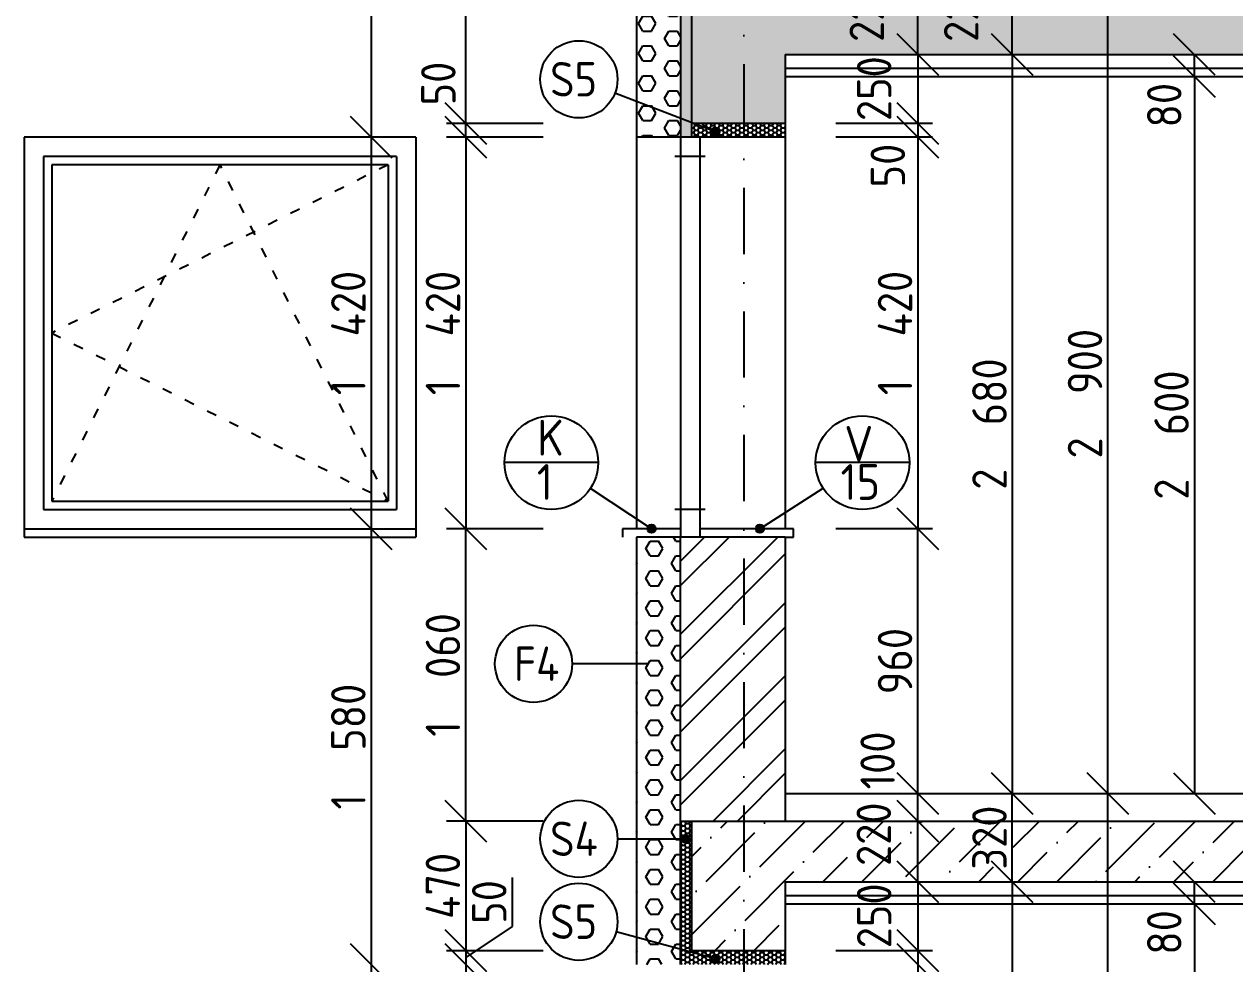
# Model space of a CAD drawing. Extents: x 3792242 to 5145247, y -1546315 to -1031918.
# Drawn here: x 3933655 to 3938045, y -1496378 to -1492970 of the extents above; entities that cross this region are included whole.
import ezdxf

# ---------------------------------------------------------------- set-up
doc = ezdxf.new("R2010")
doc.units = 0
doc.header["$MEASUREMENT"] = 0
doc.linetypes.add('ACAD_ISO03W100', pattern=[30, 12, -18])
doc.linetypes.add('BODKOCIARKOVANA_3', pattern=[5.6, 3, -1.3, 0, -1.3])
doc.layers.get('0').update_dxf_attribs({"linetype": 'CONTINUOUS'})
doc.layers.get('Defpoints').update_dxf_attribs({"color": 61, "linetype": 'CONTINUOUS'})
for name, color, linetype in [('KÓTY', 4, 'CONTINUOUS'), ('MÚRY', 1, 'CONTINUOUS'), ('OKNÁ', 143, 'CONTINUOUS'), ('osi', 253, 'CONTINUOUS'), ('TENKÁ', 7, 'CONTINUOUS'), ('ŠRAFY', 82, 'CONTINUOUS'), ('šrafy-múry', 8, 'CONTINUOUS')]:
    doc.layers.add(name, color=color, linetype=linetype)
doc.styles.add('STYLE1', font='isocp.shx')
doc.dimstyles.new('STANDARD-50', dxfattribs={"dimtxt": 125, "dimasz": 150, "dimexe": 10, "dimexo": 200, "dimgap": 20, "dimtad": 1, "dimdsep": 46, "dimlunit": 6, "dimtxsty": 'STYLE1', "dimblk1": 'OBLIQUE', "dimblk2": 'OBLIQUE', "dimsah": 1, "dimcen": 2.5, "dimse1": 1, "dimse2": 1, "dimadec": 0, "dimazin": 0, "dimtfac": 1, "dimtmove": 1, "dimatfit": 3, "dimldrblk": 'OBLIQUE', "dimfxl": 1, "dimtolj": 1, "dimtzin": 0, "dimarcsym": 0})
pattern_1 = [(0, (-507094, 4000), (15, 8.660254038), [10, -20]), (120, (-507094, 4000), (-15, 8.660254038), [10, -20]), (60, (-507094, 4000), (4e-15, 17.320508076), [-20, 10])]
pattern_2 = [(45, (0, 7000), (53.0330086, 194.4543648), [250, -50, 0, -50])]

# ---------------------------------------------------------------- blocks, each defined once
blk = doc.blocks.new('_OBLIQUE')
at = {"color": 0, "linetype": 'ByBlock'}
blk.add_line((-0.5, -0.5), (0.5, 0.5), dxfattribs=at)
blk = doc.blocks.new('*D31626')
at = {"layer": 'Defpoints', "color": 0}
for p in [(3936415, -1496380.3), (3936415, -1497800.3), (3936895.5, -1497800.3)]:
    blk.add_point(p, dxfattribs=at)
at = {"layer": 'KÓTY', "color": 0, "lineweight": -2, "ltscale": 0.25}
blk.add_line((3936895.5, -1496380.3), (3936895.5, -1497800.3), dxfattribs=at)
at = {"layer": 'KÓTY', "color": 0, "linetype": 'ByBlock', "lineweight": -2, "xscale": 150, "yscale": 150, "zscale": 150}
for p, rotation in [((3936895.5, -1496380.3), 90), ((3936895.5, -1497800.3), 270)]:
    blk.add_blockref('_OBLIQUE', p, dxfattribs=dict(at, rotation=rotation))
at = {"layer": 'KÓTY', "color": 0, "insert": (3936813, -1497090.3), "char_height": 125, "attachment_point": 5, "rotation": 90, "style": 'STYLE1'}
blk.add_mtext('\\A1;1ﾠ420', dxfattribs=at)
blk = doc.blocks.new('*D31627')
at = {"layer": 'Defpoints', "color": 0}
for p in [(3936415, -1496330.3), (3936415, -1496380.3), (3936895.5, -1496380.3)]:
    blk.add_point(p, dxfattribs=at)
at = {"layer": 'KÓTY', "color": 0, "lineweight": -2, "ltscale": 0.25}
blk.add_line((3936895.5, -1496330.3), (3936895.5, -1496380.3), dxfattribs=at)
at = {"layer": 'KÓTY', "color": 0, "linetype": 'ByBlock', "lineweight": -2, "xscale": 150, "yscale": 150, "zscale": 150}
for p, rotation in [((3936895.5, -1496330.3), 90), ((3936895.5, -1496380.3), 270)]:
    blk.add_blockref('_OBLIQUE', p, dxfattribs=dict(at, rotation=rotation))
at = {"layer": 'KÓTY', "color": 0, "insert": (3936787, -1496483), "char_height": 125, "attachment_point": 5, "rotation": 90, "style": 'STYLE1'}
blk.add_mtext('\\A1;50', dxfattribs=at)
blk = doc.blocks.new('*D31628')
at = {"layer": 'Defpoints', "color": 0}
for p in [(3936415, -1496080.3), (3936415, -1496330.3), (3936895.5, -1496330.3)]:
    blk.add_point(p, dxfattribs=at)
at = {"layer": 'KÓTY', "color": 0, "lineweight": -2, "ltscale": 0.25}
blk.add_line((3936895.5, -1496080.3), (3936895.5, -1496330.3), dxfattribs=at)
at = {"layer": 'KÓTY', "color": 0, "linetype": 'ByBlock', "lineweight": -2, "xscale": 150, "yscale": 150, "zscale": 150}
for p, rotation in [((3936895.5, -1496080.3), 90), ((3936895.5, -1496330.3), 270)]:
    blk.add_blockref('_OBLIQUE', p, dxfattribs=dict(at, rotation=rotation))
at = {"layer": 'KÓTY', "color": 0, "insert": (3936737.5, -1496204), "char_height": 125, "attachment_point": 5, "rotation": 90, "style": 'STYLE1'}
blk.add_mtext('\\A1;250', dxfattribs=at)
blk = doc.blocks.new('*D31632')
at = {"layer": 'Defpoints', "color": 0}
for p in [(3936415, -1495860.3), (3936895.5, -1495860.3), (3936415, -1496080.3)]:
    blk.add_point(p, dxfattribs=at)
at = {"layer": 'KÓTY', "color": 0, "lineweight": -2, "ltscale": 0.25}
blk.add_line((3936895.5, -1496080.3), (3936895.5, -1495860.3), dxfattribs=at)
at = {"layer": 'KÓTY', "color": 0, "linetype": 'ByBlock', "lineweight": -2, "xscale": 150, "yscale": 150, "zscale": 150}
for p, rotation in [((3936895.5, -1495860.3), 90), ((3936895.5, -1496080.3), 270)]:
    blk.add_blockref('_OBLIQUE', p, dxfattribs=dict(at, rotation=rotation))
at = {"layer": 'KÓTY', "color": 0, "insert": (3936736, -1495908), "char_height": 125, "attachment_point": 5, "rotation": 90, "style": 'STYLE1'}
blk.add_mtext('\\A1;220', dxfattribs=at)
blk = doc.blocks.new('*D31633')
at = {"layer": 'Defpoints', "color": 0}
for p in [(3936895.5, -1495760.3), (3936895.5, -1495760.3), (3936895.5, -1495860.3)]:
    blk.add_point(p, dxfattribs=at)
at = {"layer": 'KÓTY', "color": 0, "lineweight": -2, "ltscale": 0.25}
blk.add_line((3936895.5, -1495860.3), (3936895.5, -1495760.3), dxfattribs=at)
at = {"layer": 'KÓTY', "color": 0, "linetype": 'ByBlock', "lineweight": -2, "xscale": 150, "yscale": 150, "zscale": 150}
for p, rotation in [((3936895.5, -1495760.3), 90), ((3936895.5, -1495860.3), 270)]:
    blk.add_blockref('_OBLIQUE', p, dxfattribs=dict(at, rotation=rotation))
at = {"layer": 'KÓTY', "color": 0, "insert": (3936750, -1495640.5), "char_height": 125, "attachment_point": 5, "rotation": 90, "style": 'STYLE1'}
blk.add_mtext('\\A1;100', dxfattribs=at)
blk = doc.blocks.new('*D31634')
at = {"layer": 'Defpoints', "color": 0}
for p in [(3936415, -1493380.3), (3936415, -1494800.3), (3936895.5, -1494800.3)]:
    blk.add_point(p, dxfattribs=at)
at = {"layer": 'KÓTY', "color": 0, "lineweight": -2, "ltscale": 0.25}
blk.add_line((3936895.5, -1493380.3), (3936895.5, -1494800.3), dxfattribs=at)
at = {"layer": 'KÓTY', "color": 0, "linetype": 'ByBlock', "lineweight": -2, "xscale": 150, "yscale": 150, "zscale": 150}
for p, rotation in [((3936895.5, -1493380.3), 90), ((3936895.5, -1494800.3), 270)]:
    blk.add_blockref('_OBLIQUE', p, dxfattribs=dict(at, rotation=rotation))
at = {"layer": 'KÓTY', "color": 0, "insert": (3936813, -1494090.3), "char_height": 125, "attachment_point": 5, "rotation": 90, "style": 'STYLE1'}
blk.add_mtext('\\A1;1ﾠ420', dxfattribs=at)
blk = doc.blocks.new('*D31635')
at = {"layer": 'Defpoints', "color": 0}
for p in [(3936415, -1493330.3), (3936415, -1493380.3), (3936895.5, -1493380.3)]:
    blk.add_point(p, dxfattribs=at)
at = {"layer": 'KÓTY', "color": 0, "lineweight": -2, "ltscale": 0.25}
blk.add_line((3936895.5, -1493330.3), (3936895.5, -1493380.3), dxfattribs=at)
at = {"layer": 'KÓTY', "color": 0, "linetype": 'ByBlock', "lineweight": -2, "xscale": 150, "yscale": 150, "zscale": 150}
for p, rotation in [((3936895.5, -1493330.3), 90), ((3936895.5, -1493380.3), 270)]:
    blk.add_blockref('_OBLIQUE', p, dxfattribs=dict(at, rotation=rotation))
at = {"layer": 'KÓTY', "color": 0, "insert": (3936787, -1493483), "char_height": 125, "attachment_point": 5, "rotation": 90, "style": 'STYLE1'}
blk.add_mtext('\\A1;50', dxfattribs=at)
blk = doc.blocks.new('*D31636')
at = {"layer": 'Defpoints', "color": 0}
for p in [(3936415, -1493080.3), (3936415, -1493330.3), (3936895.5, -1493330.3)]:
    blk.add_point(p, dxfattribs=at)
at = {"layer": 'KÓTY', "color": 0, "lineweight": -2, "ltscale": 0.25}
blk.add_line((3936895.5, -1493080.3), (3936895.5, -1493330.3), dxfattribs=at)
at = {"layer": 'KÓTY', "color": 0, "linetype": 'ByBlock', "lineweight": -2, "xscale": 150, "yscale": 150, "zscale": 150}
for p, rotation in [((3936895.5, -1493080.3), 90), ((3936895.5, -1493330.3), 270)]:
    blk.add_blockref('_OBLIQUE', p, dxfattribs=dict(at, rotation=rotation))
at = {"layer": 'KÓTY', "color": 0, "insert": (3936737.5, -1493204), "char_height": 125, "attachment_point": 5, "rotation": 90, "style": 'STYLE1'}
blk.add_mtext('\\A1;250', dxfattribs=at)
blk = doc.blocks.new('*D31637')
at = {"layer": 'Defpoints', "color": 0}
for p in [(3936895.5, -1494800.3), (3936895.5, -1494800.3), (3936895.5, -1495760.3)]:
    blk.add_point(p, dxfattribs=at)
at = {"layer": 'KÓTY', "color": 0, "lineweight": -2, "ltscale": 0.25}
blk.add_line((3936895.5, -1495760.3), (3936895.5, -1494800.3), dxfattribs=at)
at = {"layer": 'KÓTY', "color": 0, "linetype": 'ByBlock', "lineweight": -2, "xscale": 150, "yscale": 150, "zscale": 150}
for p, rotation in [((3936895.5, -1494800.3), 90), ((3936895.5, -1495760.3), 270)]:
    blk.add_blockref('_OBLIQUE', p, dxfattribs=dict(at, rotation=rotation))
at = {"layer": 'KÓTY', "color": 0, "insert": (3936813, -1495280.3), "char_height": 125, "attachment_point": 5, "rotation": 90, "style": 'STYLE1'}
blk.add_mtext('\\A1;960', dxfattribs=at)
blk = doc.blocks.new('*D31642')
at = {"layer": 'Defpoints', "color": 0}
for p in [(3937250.5, -1495760.3), (3937584.5, -1495760.3), (3937250.5, -1498760.3)]:
    blk.add_point(p, dxfattribs=at)
at = {"layer": 'KÓTY', "color": 0, "lineweight": -2, "ltscale": 0.25}
blk.add_line((3937584.5, -1498760.3), (3937584.5, -1495760.3), dxfattribs=at)
at = {"layer": 'KÓTY', "color": 0, "linetype": 'ByBlock', "lineweight": -2, "xscale": 150, "yscale": 150, "zscale": 150}
for p, rotation in [((3937584.5, -1495760.3), 90), ((3937584.5, -1498760.3), 270)]:
    blk.add_blockref('_OBLIQUE', p, dxfattribs=dict(at, rotation=rotation))
at = {"layer": 'KÓTY', "color": 0, "insert": (3937502, -1497260.3), "char_height": 125, "attachment_point": 5, "rotation": 90, "style": 'STYLE1'}
blk.add_mtext('\\A1;3ﾠ000', dxfattribs=at)
blk = doc.blocks.new('*D31643')
at = {"layer": 'Defpoints', "color": 0}
for p in [(3937250.5, -1492860.3), (3937584.5, -1492860.3), (3937250.5, -1495760.3)]:
    blk.add_point(p, dxfattribs=at)
at = {"layer": 'KÓTY', "color": 0, "lineweight": -2, "ltscale": 0.25}
blk.add_line((3937584.5, -1495760.3), (3937584.5, -1492860.3), dxfattribs=at)
at = {"layer": 'KÓTY', "color": 0, "linetype": 'ByBlock', "lineweight": -2, "xscale": 150, "yscale": 150, "zscale": 150}
for p, rotation in [((3937584.5, -1492860.3), 90), ((3937584.5, -1495760.3), 270)]:
    blk.add_blockref('_OBLIQUE', p, dxfattribs=dict(at, rotation=rotation))
at = {"layer": 'KÓTY', "color": 0, "insert": (3937502, -1494310.3), "char_height": 125, "attachment_point": 5, "rotation": 90, "style": 'STYLE1'}
blk.add_mtext('\\A1;2ﾠ900', dxfattribs=at)
blk = doc.blocks.new('*D31645')
at = {"layer": 'Defpoints', "color": 0}
for p in [(3936895.5, -1496080.3), (3936895.5, -1498760.3), (3937238, -1498760.3)]:
    blk.add_point(p, dxfattribs=at)
at = {"layer": 'KÓTY', "color": 0, "lineweight": -2, "ltscale": 0.25}
blk.add_line((3937238, -1496080.3), (3937238, -1498760.3), dxfattribs=at)
at = {"layer": 'KÓTY', "color": 0, "linetype": 'ByBlock', "lineweight": -2, "xscale": 150, "yscale": 150, "zscale": 150}
for p, rotation in [((3937238, -1496080.3), 90), ((3937238, -1498760.3), 270)]:
    blk.add_blockref('_OBLIQUE', p, dxfattribs=dict(at, rotation=rotation))
at = {"layer": 'KÓTY', "color": 0, "insert": (3937155.5, -1497420.3), "char_height": 125, "attachment_point": 5, "rotation": 90, "style": 'STYLE1'}
blk.add_mtext('\\A1;2ﾠ680', dxfattribs=at)
blk = doc.blocks.new('*D31646')
at = {"layer": 'Defpoints', "color": 0}
for p in [(3937238, -1495760.3), (3937238, -1495760.3), (3937238, -1496080.3)]:
    blk.add_point(p, dxfattribs=at)
at = {"layer": 'KÓTY', "color": 0, "lineweight": -2, "ltscale": 0.25}
blk.add_line((3937238, -1496080.3), (3937238, -1495760.3), dxfattribs=at)
at = {"layer": 'KÓTY', "color": 0, "linetype": 'ByBlock', "lineweight": -2, "xscale": 150, "yscale": 150, "zscale": 150}
for p, rotation in [((3937238, -1495760.3), 90), ((3937238, -1496080.3), 270)]:
    blk.add_blockref('_OBLIQUE', p, dxfattribs=dict(at, rotation=rotation))
at = {"layer": 'KÓTY', "color": 0, "insert": (3937155.5, -1495920.3), "char_height": 125, "attachment_point": 5, "rotation": 90, "style": 'STYLE1'}
blk.add_mtext('\\A1;320', dxfattribs=at)
blk = doc.blocks.new('*D31647')
at = {"layer": 'Defpoints', "color": 0}
for p in [(3936895.5, -1493080.3), (3936895.5, -1495760.3), (3937238, -1495760.3)]:
    blk.add_point(p, dxfattribs=at)
at = {"layer": 'KÓTY', "color": 0, "lineweight": -2, "ltscale": 0.25}
blk.add_line((3937238, -1493080.3), (3937238, -1495760.3), dxfattribs=at)
at = {"layer": 'KÓTY', "color": 0, "linetype": 'ByBlock', "lineweight": -2, "xscale": 150, "yscale": 150, "zscale": 150}
for p, rotation in [((3937238, -1493080.3), 90), ((3937238, -1495760.3), 270)]:
    blk.add_blockref('_OBLIQUE', p, dxfattribs=dict(at, rotation=rotation))
at = {"layer": 'KÓTY', "color": 0, "insert": (3937155.5, -1494420.3), "char_height": 125, "attachment_point": 5, "rotation": 90, "style": 'STYLE1'}
blk.add_mtext('\\A1;2ﾠ680', dxfattribs=at)
blk = doc.blocks.new('*D31648')
at = {"layer": 'Defpoints', "color": 0}
for p in [(3937238, -1492860.3), (3937238, -1492860.3), (3937238, -1493080.3)]:
    blk.add_point(p, dxfattribs=at)
at = {"layer": 'KÓTY', "color": 0, "lineweight": -2, "ltscale": 0.25}
blk.add_line((3937238, -1493080.3), (3937238, -1492860.3), dxfattribs=at)
at = {"layer": 'KÓTY', "color": 0, "linetype": 'ByBlock', "lineweight": -2, "xscale": 150, "yscale": 150, "zscale": 150}
for p, rotation in [((3937238, -1492860.3), 90), ((3937238, -1493080.3), 270)]:
    blk.add_blockref('_OBLIQUE', p, dxfattribs=dict(at, rotation=rotation))
at = {"layer": 'KÓTY', "color": 0, "insert": (3937053, -1492919.5), "char_height": 125, "attachment_point": 5, "rotation": 90, "style": 'STYLE1'}
blk.add_mtext('\\A1;220', dxfattribs=at)
blk = doc.blocks.new('*D31649')
at = {"layer": 'Defpoints', "color": 0}
for p in [(3937559, -1496160.3), (3937559, -1498760.3), (3937898.5, -1498760.3)]:
    blk.add_point(p, dxfattribs=at)
at = {"layer": 'KÓTY', "color": 0, "lineweight": -2, "ltscale": 0.25}
blk.add_line((3937898.5, -1496160.3), (3937898.5, -1498760.3), dxfattribs=at)
at = {"layer": 'KÓTY', "color": 0, "linetype": 'ByBlock', "lineweight": -2, "xscale": 150, "yscale": 150, "zscale": 150}
for p, rotation in [((3937898.5, -1496160.3), 90), ((3937898.5, -1498760.3), 270)]:
    blk.add_blockref('_OBLIQUE', p, dxfattribs=dict(at, rotation=rotation))
at = {"layer": 'KÓTY', "color": 0, "insert": (3937816, -1497460.3), "char_height": 125, "attachment_point": 5, "rotation": 90, "style": 'STYLE1'}
blk.add_mtext('\\A1;2ﾠ600', dxfattribs=at)
blk = doc.blocks.new('*D31650')
at = {"layer": 'Defpoints', "color": 0}
for p in [(3937898.5, -1496080.3), (3937898.5, -1496080.3), (3937898.5, -1496160.3)]:
    blk.add_point(p, dxfattribs=at)
at = {"layer": 'KÓTY', "color": 0, "lineweight": -2, "ltscale": 0.25}
blk.add_line((3937898.5, -1496160.3), (3937898.5, -1496080.3), dxfattribs=at)
at = {"layer": 'KÓTY', "color": 0, "linetype": 'ByBlock', "lineweight": -2, "xscale": 150, "yscale": 150, "zscale": 150}
for p, rotation in [((3937898.5, -1496080.3), 90), ((3937898.5, -1496160.3), 270)]:
    blk.add_blockref('_OBLIQUE', p, dxfattribs=dict(at, rotation=rotation))
at = {"layer": 'KÓTY', "color": 0, "insert": (3937789.5, -1496264), "char_height": 125, "attachment_point": 5, "rotation": 90, "style": 'STYLE1'}
blk.add_mtext('\\A1;80', dxfattribs=at)
blk = doc.blocks.new('*D31651')
at = {"layer": 'Defpoints', "color": 0}
for p in [(3937559, -1493160.3), (3937559, -1495760.3), (3937898.5, -1495760.3)]:
    blk.add_point(p, dxfattribs=at)
at = {"layer": 'KÓTY', "color": 0, "lineweight": -2, "ltscale": 0.25}
blk.add_line((3937898.5, -1493160.3), (3937898.5, -1495760.3), dxfattribs=at)
at = {"layer": 'KÓTY', "color": 0, "linetype": 'ByBlock', "lineweight": -2, "xscale": 150, "yscale": 150, "zscale": 150}
for p, rotation in [((3937898.5, -1493160.3), 90), ((3937898.5, -1495760.3), 270)]:
    blk.add_blockref('_OBLIQUE', p, dxfattribs=dict(at, rotation=rotation))
at = {"layer": 'KÓTY', "color": 0, "insert": (3937816, -1494460.3), "char_height": 125, "attachment_point": 5, "rotation": 90, "style": 'STYLE1'}
blk.add_mtext('\\A1;2ﾠ600', dxfattribs=at)
blk = doc.blocks.new('*D31652')
at = {"layer": 'Defpoints', "color": 0}
for p in [(3937898.5, -1493080.3), (3937898.5, -1493080.3), (3937898.5, -1493160.3)]:
    blk.add_point(p, dxfattribs=at)
at = {"layer": 'KÓTY', "color": 0, "lineweight": -2, "ltscale": 0.25}
blk.add_line((3937898.5, -1493160.3), (3937898.5, -1493080.3), dxfattribs=at)
at = {"layer": 'KÓTY', "color": 0, "linetype": 'ByBlock', "lineweight": -2, "xscale": 150, "yscale": 150, "zscale": 150}
for p, rotation in [((3937898.5, -1493080.3), 90), ((3937898.5, -1493160.3), 270)]:
    blk.add_blockref('_OBLIQUE', p, dxfattribs=dict(at, rotation=rotation))
at = {"layer": 'KÓTY', "color": 0, "insert": (3937789.5, -1493264), "char_height": 125, "attachment_point": 5, "rotation": 90, "style": 'STYLE1'}
blk.add_mtext('\\A1;80', dxfattribs=at)
blk = doc.blocks.new('*D31742')
at = {"layer": 'Defpoints', "color": 0}
for p in [(3936092.5, -1496380.3), (3934913, -1497800.3), (3936092.5, -1497800.3)]:
    blk.add_point(p, dxfattribs=at)
at = {"layer": 'KÓTY', "color": 0, "lineweight": -2, "ltscale": 0.25}
blk.add_line((3934913, -1496380.3), (3934913, -1497800.3), dxfattribs=at)
at = {"layer": 'KÓTY', "color": 0, "linetype": 'ByBlock', "lineweight": -2, "xscale": 150, "yscale": 150, "zscale": 150}
for p, rotation in [((3934913, -1496380.3), 90), ((3934913, -1497800.3), 270)]:
    blk.add_blockref('_OBLIQUE', p, dxfattribs=dict(at, rotation=rotation))
at = {"layer": 'KÓTY', "color": 0, "insert": (3934830.5, -1497090.3), "char_height": 125, "attachment_point": 5, "rotation": 90, "style": 'STYLE1'}
blk.add_mtext('\\A1;1ﾠ420', dxfattribs=at)
blk = doc.blocks.new('*D31743')
at = {"layer": 'Defpoints', "color": 0}
for p in [(3936092.5, -1494800.3), (3934913, -1496380.3), (3936092.5, -1496380.3)]:
    blk.add_point(p, dxfattribs=at)
at = {"layer": 'KÓTY', "color": 0, "lineweight": -2, "ltscale": 0.25}
blk.add_line((3934913, -1494800.3), (3934913, -1496380.3), dxfattribs=at)
at = {"layer": 'KÓTY', "color": 0, "linetype": 'ByBlock', "lineweight": -2, "xscale": 150, "yscale": 150, "zscale": 150}
for p, rotation in [((3934913, -1494800.3), 90), ((3934913, -1496380.3), 270)]:
    blk.add_blockref('_OBLIQUE', p, dxfattribs=dict(at, rotation=rotation))
at = {"layer": 'KÓTY', "color": 0, "insert": (3934830.5, -1495590.3), "char_height": 125, "attachment_point": 5, "rotation": 90, "style": 'STYLE1'}
blk.add_mtext('\\A1;1ﾠ580', dxfattribs=at)
blk = doc.blocks.new('*D31744')
at = {"layer": 'Defpoints', "color": 0}
for p in [(3936092.5, -1493380.3), (3934913, -1494800.3), (3936092.5, -1494800.3)]:
    blk.add_point(p, dxfattribs=at)
at = {"layer": 'KÓTY', "color": 0, "lineweight": -2, "ltscale": 0.25}
blk.add_line((3934913, -1493380.3), (3934913, -1494800.3), dxfattribs=at)
at = {"layer": 'KÓTY', "color": 0, "linetype": 'ByBlock', "lineweight": -2, "xscale": 150, "yscale": 150, "zscale": 150}
for p, rotation in [((3934913, -1493380.3), 90), ((3934913, -1494800.3), 270)]:
    blk.add_blockref('_OBLIQUE', p, dxfattribs=dict(at, rotation=rotation))
at = {"layer": 'KÓTY', "color": 0, "insert": (3934830.5, -1494090.3), "char_height": 125, "attachment_point": 5, "rotation": 90, "style": 'STYLE1'}
blk.add_mtext('\\A1;1ﾠ420', dxfattribs=at)
blk = doc.blocks.new('*D31745')
at = {"layer": 'Defpoints', "color": 0}
for p in [(3936092.5, -1491810.3), (3934913, -1493380.3), (3936092.5, -1493380.3)]:
    blk.add_point(p, dxfattribs=at)
at = {"layer": 'KÓTY', "color": 0, "lineweight": -2, "ltscale": 0.25}
blk.add_line((3934913, -1491810.3), (3934913, -1493380.3), dxfattribs=at)
at = {"layer": 'KÓTY', "color": 0, "linetype": 'ByBlock', "lineweight": -2, "xscale": 150, "yscale": 150, "zscale": 150}
for p, rotation in [((3934913, -1491810.3), 90), ((3934913, -1493380.3), 270)]:
    blk.add_blockref('_OBLIQUE', p, dxfattribs=dict(at, rotation=rotation))
at = {"layer": 'KÓTY', "color": 0, "insert": (3934830.5, -1492595.3), "char_height": 125, "attachment_point": 5, "rotation": 90, "style": 'STYLE1'}
blk.add_mtext('\\A1;1ﾠ570', dxfattribs=at)
blk = doc.blocks.new('*D31747')
at = {"layer": 'Defpoints', "color": 0}
for p in [(3935973, -1495860.3), (3935256, -1496330.3), (3935973, -1496330.3)]:
    blk.add_point(p, dxfattribs=at)
at = {"layer": 'KÓTY', "color": 0, "lineweight": -2, "ltscale": 0.25}
blk.add_line((3935256, -1495860.3), (3935256, -1496330.3), dxfattribs=at)
at = {"layer": 'KÓTY', "color": 0, "linetype": 'ByBlock', "lineweight": -2, "xscale": 150, "yscale": 150, "zscale": 150}
for p, rotation in [((3935256, -1495860.3), 90), ((3935256, -1496330.3), 270)]:
    blk.add_blockref('_OBLIQUE', p, dxfattribs=dict(at, rotation=rotation))
at = {"layer": 'KÓTY', "color": 0, "insert": (3935173.5, -1496095.3), "char_height": 125, "attachment_point": 5, "rotation": 90, "style": 'STYLE1'}
blk.add_mtext('\\A1;470', dxfattribs=at)
blk = doc.blocks.new('*D31748')
at = {"layer": 'Defpoints', "color": 0}
for p in [(3935973, -1496330.3), (3935256, -1496380.3), (3935973, -1496380.3)]:
    blk.add_point(p, dxfattribs=at)
at = {"layer": 'KÓTY', "color": 0, "lineweight": -2, "ltscale": 0.25}
for p, q in [((3935424, -1496064.9), (3935424, -1496242.5)), ((3935424, -1496242.5), (3935256, -1496355.3)), ((3935256, -1496330.3), (3935256, -1496380.3))]:
    blk.add_line(p, q, dxfattribs=at)
at = {"layer": 'KÓTY', "color": 0, "linetype": 'ByBlock', "lineweight": -2, "xscale": 150, "yscale": 150, "zscale": 150}
for p, rotation in [((3935256, -1496330.3), 90), ((3935256, -1496380.3), 270)]:
    blk.add_blockref('_OBLIQUE', p, dxfattribs=dict(at, rotation=rotation))
at = {"layer": 'KÓTY', "color": 0, "insert": (3935341.5, -1496153.7), "char_height": 125, "attachment_point": 5, "rotation": 90, "style": 'STYLE1'}
blk.add_mtext('\\A1;50', dxfattribs=at)
blk = doc.blocks.new('*D31749')
at = {"layer": 'Defpoints', "color": 0}
for p in [(3935256, -1494800.3), (3935933, -1494800.3), (3935933, -1495860.3)]:
    blk.add_point(p, dxfattribs=at)
at = {"layer": 'KÓTY', "color": 0, "lineweight": -2, "ltscale": 0.25}
blk.add_line((3935256, -1495860.3), (3935256, -1494800.3), dxfattribs=at)
at = {"layer": 'KÓTY', "color": 0, "linetype": 'ByBlock', "lineweight": -2, "xscale": 150, "yscale": 150, "zscale": 150}
for p, rotation in [((3935256, -1494800.3), 90), ((3935256, -1495860.3), 270)]:
    blk.add_blockref('_OBLIQUE', p, dxfattribs=dict(at, rotation=rotation))
at = {"layer": 'KÓTY', "color": 0, "insert": (3935173.5, -1495330.3), "char_height": 125, "attachment_point": 5, "rotation": 90, "style": 'STYLE1'}
blk.add_mtext('\\A1;1ﾠ060', dxfattribs=at)
blk = doc.blocks.new('*D31751')
at = {"layer": 'Defpoints', "color": 0}
for p in [(3935875, -1493380.3), (3935256, -1494800.3), (3935875, -1494800.3)]:
    blk.add_point(p, dxfattribs=at)
at = {"layer": 'KÓTY', "color": 0, "lineweight": -2, "ltscale": 0.25}
blk.add_line((3935256, -1493380.3), (3935256, -1494800.3), dxfattribs=at)
at = {"layer": 'KÓTY', "color": 0, "linetype": 'ByBlock', "lineweight": -2, "xscale": 150, "yscale": 150, "zscale": 150}
for p, rotation in [((3935256, -1493380.3), 90), ((3935256, -1494800.3), 270)]:
    blk.add_blockref('_OBLIQUE', p, dxfattribs=dict(at, rotation=rotation))
at = {"layer": 'KÓTY', "color": 0, "insert": (3935173.5, -1494090.3), "char_height": 125, "attachment_point": 5, "rotation": 90, "style": 'STYLE1'}
blk.add_mtext('\\A1;1ﾠ420', dxfattribs=at)
blk = doc.blocks.new('*D31752')
at = {"layer": 'Defpoints', "color": 0}
for p in [(3935256, -1493330.3), (3936075, -1493330.3), (3936075, -1493380.3)]:
    blk.add_point(p, dxfattribs=at)
at = {"layer": 'KÓTY', "color": 0, "lineweight": -2, "ltscale": 0.25}
blk.add_line((3935256, -1493380.3), (3935256, -1493330.3), dxfattribs=at)
at = {"layer": 'KÓTY', "color": 0, "linetype": 'ByBlock', "lineweight": -2, "xscale": 150, "yscale": 150, "zscale": 150}
for p, rotation in [((3935256, -1493330.3), 90), ((3935256, -1493380.3), 270)]:
    blk.add_blockref('_OBLIQUE', p, dxfattribs=dict(at, rotation=rotation))
at = {"layer": 'KÓTY', "color": 0, "insert": (3935157, -1493185.5), "char_height": 125, "attachment_point": 5, "rotation": 90, "style": 'STYLE1'}
blk.add_mtext('\\A1;50', dxfattribs=at)
blk = doc.blocks.new('*D31753')
at = {"layer": 'Defpoints', "color": 0}
for p in [(3935256, -1491910.3), (3936075, -1491910.3), (3936075, -1493330.3)]:
    blk.add_point(p, dxfattribs=at)
at = {"layer": 'KÓTY', "color": 0, "lineweight": -2, "ltscale": 0.25}
blk.add_line((3935256, -1493330.3), (3935256, -1491910.3), dxfattribs=at)
at = {"layer": 'KÓTY', "color": 0, "linetype": 'ByBlock', "lineweight": -2, "xscale": 150, "yscale": 150, "zscale": 150}
for p, rotation in [((3935256, -1491910.3), 90), ((3935256, -1493330.3), 270)]:
    blk.add_blockref('_OBLIQUE', p, dxfattribs=dict(at, rotation=rotation))
at = {"layer": 'KÓTY', "color": 0, "insert": (3935173.5, -1492620.3), "char_height": 125, "attachment_point": 5, "rotation": 90, "style": 'STYLE1'}
blk.add_mtext('\\A1;1ﾠ420', dxfattribs=at)
blk = doc.blocks.new('*D31755')
at = {"layer": 'Defpoints', "color": 0}
for p in [(3935875, -1496380.3), (3935256, -1497800.3), (3935875, -1497800.3)]:
    blk.add_point(p, dxfattribs=at)
at = {"layer": 'KÓTY', "color": 0, "lineweight": -2, "ltscale": 0.25}
blk.add_line((3935256, -1496380.3), (3935256, -1497800.3), dxfattribs=at)
at = {"layer": 'KÓTY', "color": 0, "linetype": 'ByBlock', "lineweight": -2, "xscale": 150, "yscale": 150, "zscale": 150}
for p, rotation in [((3935256, -1496380.3), 90), ((3935256, -1497800.3), 270)]:
    blk.add_blockref('_OBLIQUE', p, dxfattribs=dict(at, rotation=rotation))
at = {"layer": 'KÓTY', "color": 0, "insert": (3935173.5, -1497090.3), "char_height": 125, "attachment_point": 5, "rotation": 90, "style": 'STYLE1'}
blk.add_mtext('\\A1;1ﾠ420', dxfattribs=at)
blk = doc.blocks.new('*D31762')
at = {"layer": 'Defpoints', "color": 0}
for p in [(3936895.5, -1492860.3), (3936895.5, -1492860.3), (3936895.5, -1493080.3)]:
    blk.add_point(p, dxfattribs=at)
at = {"layer": 'KÓTY', "color": 0, "lineweight": -2, "ltscale": 0.25}
blk.add_line((3936895.5, -1493080.3), (3936895.5, -1492860.3), dxfattribs=at)
at = {"layer": 'KÓTY', "color": 0, "linetype": 'ByBlock', "lineweight": -2, "xscale": 150, "yscale": 150, "zscale": 150}
for p, rotation in [((3936895.5, -1492860.3), 90), ((3936895.5, -1493080.3), 270)]:
    blk.add_blockref('_OBLIQUE', p, dxfattribs=dict(at, rotation=rotation))
at = {"layer": 'KÓTY', "color": 0, "insert": (3936710.5, -1492919.5), "char_height": 125, "attachment_point": 5, "rotation": 90, "style": 'STYLE1'}
blk.add_mtext('\\A1;220', dxfattribs=at)

msp = doc.modelspace()

# ---------------------------------------------------------------- hatches: boundary and pattern name
at = {"layer": 'TENKÁ'}
h = msp.add_hatch(color=256, dxfattribs=at)
h.dxf.hatch_style = 1
h.paths.add_polyline_path([(3936161.5, -1493345.446, -2.41421356), (3936146.5, -1493360.446, -0.41421356)])
h = msp.add_hatch(color=256, dxfattribs=at)
h.dxf.hatch_style = 1
h.paths.add_polyline_path([(3935930, -1494785.27, 2.41421356), (3935945, -1494800.27, 0.41421356)])
h = msp.add_hatch(color=256, dxfattribs=at)
h.dxf.hatch_style = 1
h.paths.add_polyline_path([(3936323, -1494785.27, 2.41421356), (3936338, -1494800.27, 0.41421356)])
h = msp.add_hatch(color=256, dxfattribs=at)
h.dxf.hatch_style = 1
h.paths.add_polyline_path([(3936052.5, -1495909.676, 2.41421356), (3936067.5, -1495924.676, 0.41421356)])
h = msp.add_hatch(color=256, dxfattribs=at)
h.dxf.hatch_style = 1
h.paths.add_polyline_path([(3936161.5, -1496345.446, -2.41421356), (3936146.5, -1496360.446, -0.41421356)])
at = {"layer": 'ŠRAFY'}
h = msp.add_hatch(dxfattribs=at)
h.set_pattern_fill('HEX', color=256, scale=250)
h.set_pattern_definition([(0, (-512070, 16000), (0, 54.12658774), [31.25, -62.5]), (120, (-512070, 16000), (-46.875, -27.06329387), [31.25, -62.5]), (60, (-512038.75, 16000), (-46.875, 27.06329387), [31.25, -62.5])])
h.paths.add_polyline_path([(3936235, -1492860.27), (3936435, -1492860.27), (3936435, -1492660.27), (3936435, -1492454.533), (3936435, -1491810.27), (3935875, -1491810.27), (3935875, -1493380.27), (3936035, -1493380.27), (3936035, -1491910.27), (3936075, -1491910.27), (3936235, -1491910.27)])
h = msp.add_hatch(dxfattribs=at)
h.set_pattern_fill('HONEY', color=256, scale=80)
h.set_pattern_definition([(0, (-508112, 7000), (15, 8.660254038), [10, -20]), (120, (-508112, 7000), (-15, 8.660254038), [10, -20]), (60, (-508112, 7000), (4e-15, 17.320508076), [-20, 10])])
h.paths.add_polyline_path([(3936075, -1493380.27), (3936075, -1491910.27), (3936035, -1491910.27), (3936035, -1493380.27)])
h = msp.add_hatch(dxfattribs=at)
h.set_pattern_fill('SQUARE', color=256, scale=300)
h.paths.add_polyline_path([(3936435, -1492860.27), (3938935.959, -1492860.27), (3938935.959, -1492660.27), (3936435, -1492660.27)])
h.paths.add_polyline_path([(3936928, -1493063.319), (3936928, -1492775.721), (3937178, -1492775.721), (3937178, -1493063.319)], flags=9)
h.paths.add_polyline_path([(3936585.5, -1493063.319), (3936585.5, -1492775.721), (3936835.5, -1492775.721), (3936835.5, -1493063.319)], flags=9)
h = msp.add_hatch(dxfattribs=at)
h.set_pattern_fill('HONEY', color=256, scale=80)
h.set_pattern_definition([(0, (-508112, 7000), (15, 8.660254038), [10, -20]), (120, (-508112, 7000), (-15, 8.660254038), [10, -20]), (60, (-508112, 7000), (4e-15, 17.320508076), [-20, 10])])
h.paths.add_polyline_path([(3936075, -1493380.27), (3936415, -1493380.27), (3936415, -1493330.27), (3936075, -1493330.27)])
h = msp.add_hatch(dxfattribs=at)
h.set_pattern_fill('HEX', color=256, scale=250, angle=180)
h.set_pattern_definition([(0, (-487575.5, 36883.5), (0, 54.12658774), [31.25, -62.5]), (120, (-487575.5, 36883.5), (-46.875, -27.06329387), [31.25, -62.5]), (60, (-487544.25, 36883.5), (-46.875, 27.06329387), [31.25, -62.5])])
h.paths.add_polyline_path([(3936035, -1494830.27), (3935875, -1494830.27), (3935875, -1496380.27), (3936035, -1496380.27), (3936035, -1496330.27), (3936035, -1495860.27)])
h = msp.add_hatch(dxfattribs=at)
h.set_pattern_fill('ANSI32', color=256, scale=500)
h.set_pattern_definition([(45, (-32461.5, -394519.38), (-132.5825215, 132.5825215), []), (45, (-32373.11, -394519.38), (-132.5825215, 132.5825215), [])])
h.paths.add_polyline_path([(3936415, -1495860.27), (3936415, -1495760.27), (3936415, -1494830.27), (3936035, -1494830.27), (3936035, -1495860.27)])
h = msp.add_hatch(dxfattribs=at)
h.set_pattern_fill('HONEY', color=256, scale=80)
h.set_pattern_definition(pattern_1)
h.paths.add_polyline_path([(3936075, -1495860.27), (3936035, -1495860.27), (3936035, -1496080.27), (3936075, -1496080.27)])
h = msp.add_hatch(dxfattribs=at)
h.set_pattern_fill('HONEY', color=256, scale=80)
h.set_pattern_definition(pattern_1)
h.paths.add_polyline_path([(3936035, -1496330.27), (3936075, -1496330.27), (3936075, -1496080.27), (3936035, -1496080.27)])
h = msp.add_hatch(dxfattribs=at)
h.set_pattern_fill('HONEY', color=256, scale=80)
h.set_pattern_definition([(0, (-507094, 4000), (15, 8.660254038), [10, -20]), (120, (-507094, 4000), (-15, 8.660254038), [10, -20]), (60, (-507094, 4000), (3e-15, 17.320508076), [-20, 10])])
h.paths.add_polyline_path([(3936415, -1496380.27), (3936415, -1496330.27), (3936345, -1496330.27), (3936315, -1496330.27), (3936245, -1496330.27), (3936175, -1496330.27), (3936105, -1496330.27), (3936035, -1496330.27), (3936035, -1496380.27), (3936105, -1496380.27)])
at = {"layer": 'šrafy-múry'}
h = msp.add_hatch(dxfattribs=at)
h.set_pattern_fill('ANSI36', color=253, scale=800)
h.set_pattern_definition(pattern_2)
h.paths.add_polyline_path([(3949675, -1493330.27), (3949675, -1491910.27), (3949515, -1491910.27), (3949515, -1492860.27), (3936235, -1492860.27), (3936235, -1491910.27), (3936075, -1491910.27), (3936075, -1493330.27), (3936415, -1493330.27), (3936415, -1493080.27), (3940635, -1493080.27), (3940750, -1493080.27), (3941750, -1493080.27), (3941865, -1493080.27), (3944165, -1493080.27), (3944330, -1493080.27), (3949335, -1493080.27), (3949335, -1493330.27)])
h = msp.add_hatch(dxfattribs=at)
h.set_pattern_fill('ANSI36', color=253, scale=800)
h.set_pattern_definition(pattern_2)
h.paths.add_polyline_path([(3936415, -1496330.27), (3936415, -1496080.27), (3940635, -1496080.27), (3940750, -1496080.27), (3941750, -1496080.27), (3941865, -1496080.27), (3944165, -1496080.27), (3944330, -1496080.27), (3946275, -1496080.27), (3946275, -1495780.27), (3945995, -1495780.27), (3945995, -1495860.27), (3936075, -1495860.27), (3936075, -1496330.27)])

# ---------------------------------------------------------------- linework, layer by layer
at = {"layer": 'KÓTY', "ltscale": 0.25}
for p, q in [((3935536.903, -1493330.27), (3935186.903, -1493330.27)), ((3936948.903, -1493330.27), (3936598.903, -1493330.27)), ((3935536.903, -1493380.27), (3935186.903, -1493380.27)), ((3936948.903, -1493380.27), (3936598.903, -1493380.27)), ((3935536.903, -1494800.27), (3935186.903, -1494800.27)), ((3936948.903, -1494800.27), (3936598.903, -1494800.27)), ((3935536.903, -1495860.27), (3935186.903, -1495860.27)), ((3935536.903, -1496330.27), (3935186.903, -1496330.27)), ((3936948.903, -1496330.27), (3936598.903, -1496330.27))]:
    msp.add_line(p, q, dxfattribs=at)
at = {"layer": 'MÚRY'}
for p, q in [((3935875, -1491810.27), (3935875, -1493380.27)), ((3936415, -1493080.27), (3940635, -1493080.27)), ((3936415, -1493080.27), (3936415, -1493380.27)), ((3936415, -1493380.27), (3935875, -1493380.27)), ((3935875, -1494830.27), (3935875, -1496380.27)), ((3936415, -1494830.27), (3935875, -1494830.27)), ((3936415, -1494830.27), (3936415, -1495760.27)), ((3936415, -1495760.27), (3940635, -1495760.27)), ((3936415, -1496080.27), (3940635, -1496080.27)), ((3936415, -1496080.27), (3936415, -1496380.27))]:
    msp.add_line(p, q, dxfattribs=at)
at = {"layer": 'OKNÁ', "ltscale": 0.25}
for p, q in [((3936161.5, -1493360.446), (3935797.178, -1493220.407)), ((3936035, -1493380.27), (3936035, -1494830.27)), ((3936105, -1493380.27), (3936105, -1494830.27)), ((3936125, -1493450.27), (3936015, -1493450.27)), ((3936125, -1494730.27), (3936015, -1494730.27)), ((3935919.5, -1495289.981), (3935642.139, -1495289.981)), ((3935806.5, -1495924.676), (3936052.5, -1495924.676)), ((3936161.5, -1496360.446), (3935801.567, -1496262.283))]:
    msp.add_line(p, q, dxfattribs=at)
at = {"layer": 'OKNÁ'}
for p, q in [((3934975, -1493480.27), (3933755, -1493480.27)), ((3933755, -1493480.27), (3933755, -1494700.27)), ((3934975, -1493480.27), (3934975, -1494700.27)), ((3933755, -1494700.27), (3934975, -1494700.27))]:
    msp.add_line(p, q, dxfattribs=at)
at = {"layer": 'OKNÁ', "linetype": 'ACAD_ISO03W100', "ltscale": 3}
for p, q in [((3934975, -1493480.27), (3933755, -1494090.27)), ((3934365, -1493480.27), (3933755, -1494700.27)), ((3934975, -1494700.27), (3934365, -1493480.27)), ((3933755, -1494090.27), (3934975, -1494700.27))]:
    msp.add_line(p, q, dxfattribs=at)
at = {"layer": 'OKNÁ', "ltscale": 0.25}
for centre in [(3935666.5, -1493170.176), (3935502.139, -1495289.981), (3935666.5, -1495924.676), (3935666.5, -1496225.446)]:
    msp.add_circle(centre, 140, dxfattribs=at)
at = {"layer": 'osi', "linetype": 'BODKOCIARKOVANA_3', "ltscale": 80}
msp.add_line((3936265, -1485946), (3936265, -1508356), dxfattribs=at)
at = {"layer": 'TENKÁ'}
for p, q in [((3936035, -1491910.27), (3936035, -1493380.27)), ((3936075, -1491910.27), (3936075, -1493380.27)), ((3936415, -1493130.27), (3940635, -1493130.27)), ((3936415, -1493160.27), (3940635, -1493160.27)), ((3936415, -1493330.27), (3936075, -1493330.27)), ((3933655, -1493380.27), (3933655, -1494830.27)), ((3935075, -1493380.27), (3933655, -1493380.27)), ((3935075, -1493380.27), (3935075, -1494830.27)), ((3935875, -1493380.27), (3935875, -1494800.27)), ((3936415, -1493380.27), (3936415, -1494800.27)), ((3935005, -1493450.27), (3933725, -1493450.27)), ((3933725, -1493450.27), (3933725, -1494730.27)), ((3935005, -1493450.27), (3935005, -1494730.27)), ((3935930, -1494800.27), (3935708.435, -1494654.018)), ((3936323, -1494800.27), (3936552.133, -1494652.502)), ((3933725, -1494730.27), (3935005, -1494730.27)), ((3933655, -1494800.27), (3935075, -1494800.27)), ((3936035, -1494800.27), (3935825, -1494800.27)), ((3935825, -1494800.27), (3935825, -1494830.27)), ((3936445, -1494800.27), (3936105, -1494800.27)), ((3936445, -1494830.27), (3936445, -1494800.27)), ((3933655, -1494830.27), (3935075, -1494830.27)), ((3936035, -1496380.27), (3936035, -1494830.27)), ((3936415, -1494830.27), (3936445, -1494830.27)), ((3936415, -1495760.27), (3936415, -1495860.27)), ((3936035, -1495860.27), (3945995, -1495860.27)), ((3936075, -1495860.27), (3936075, -1496330.27)), ((3936415, -1496130.27), (3940635, -1496130.27)), ((3936415, -1496160.27), (3940635, -1496160.27)), ((3936415, -1496330.27), (3936075, -1496330.27)), ((3936415, -1496330.27), (3936075, -1496330.27))]:
    msp.add_line(p, q, dxfattribs=at)
at = {"layer": 'TENKÁ', "ltscale": 0.25}
for p, q in [((3935736.557, -1494560.367), (3935396.557, -1494560.367)), ((3936865, -1494560.367), (3936525, -1494560.367))]:
    msp.add_line(p, q, dxfattribs=at)
at = {"layer": 'TENKÁ'}
for centre in [(3936161.5, -1493360.446), (3935930, -1494800.27), (3936323, -1494800.27), (3936052.5, -1495924.676), (3936161.5, -1496360.446)]:
    msp.add_circle(centre, 15, dxfattribs=at)
at = {"layer": 'TENKÁ', "ltscale": 0.25}
for centre in [(3935566.557, -1494560.367), (3936695, -1494560.367)]:
    msp.add_circle(centre, 170, dxfattribs=at)

# ---------------------------------------------------------------- texts
at = {"layer": 'TENKÁ', "ltscale": 0.25, "style": 'STYLE1'}
for s, p in [('S5', (3935562.196, -1493232.354)), ('F4', (3935430.834, -1495352.158)), ('S4', (3935562.196, -1495986.854)), ('S5', (3935562.196, -1496287.624))]:
    msp.add_text(s, height=125, dxfattribs=at).set_placement(p)
at = {"layer": 'TENKÁ', "style": 'STYLE1'}
for s, p in [('K', (3935515.027, -1494534.867)), ('V', (3936628.97, -1494556.867)), ('1', (3935514.027, -1494695.503)), ('15', (3936615.47, -1494695.503))]:
    msp.add_text(s, height=130, dxfattribs=at).set_placement(p)

# ---------------------------------------------------------------- dimensions: what is measured, and where the dimension line sits
at = {"layer": 'KÓTY', "ltscale": 0.25}
for base, p1, p2, picture, middle in [((3934913, -1493380.27), (3936092.5, -1491810.27), (3936092.5, -1493380.27), '*D31745', (3934830.457, -1492595.27)), ((3935256, -1491910.27), (3936075, -1493330.27), (3936075, -1491910.27), '*D31753', (3935173.457, -1492620.27)), ((3936895.5, -1492860.27), (3936895.5, -1493080.27), (3936895.5, -1492860.27), '*D31762', (3936710.5, -1492919.52)), ((3937238, -1492860.27), (3937238, -1493080.27), (3937238, -1492860.27), '*D31648', (3937053, -1492919.52)), ((3937584.5, -1492860.27), (3937250.5, -1495760.27), (3937250.5, -1492860.27), '*D31643', (3937501.957, -1494310.27)), ((3937238, -1495760.27), (3936895.5, -1493080.27), (3936895.5, -1495760.27), '*D31647', (3937155.457, -1494420.27)), ((3937898.5, -1495760.27), (3937559, -1493160.27), (3937559, -1495760.27), '*D31651', (3937815.957, -1494460.27)), ((3934913, -1494800.27), (3936092.5, -1493380.27), (3936092.5, -1494800.27), '*D31744', (3934830.457, -1494090.27)), ((3935256, -1494800.27), (3935875, -1493380.27), (3935875, -1494800.27), '*D31751', (3935173.457, -1494090.27)), ((3934913, -1496380.27), (3936092.5, -1494800.27), (3936092.5, -1496380.27), '*D31743', (3934830.457, -1495590.27)), ((3935256, -1494800.27), (3935933, -1495860.27), (3935933, -1494800.27), '*D31749', (3935173.457, -1495330.27)), ((3937238, -1495760.27), (3937238, -1496080.27), (3937238, -1495760.27), '*D31646', (3937155.5, -1495920.27)), ((3937584.5, -1495760.27), (3937250.5, -1498760.27), (3937250.5, -1495760.27), '*D31642', (3937501.957, -1497260.27)), ((3935256, -1496330.27), (3935973, -1495860.27), (3935973, -1496330.27), '*D31747', (3935173.5, -1496095.27)), ((3937238, -1498760.27), (3936895.5, -1496080.27), (3936895.5, -1498760.27), '*D31645', (3937155.457, -1497420.27)), ((3937898.5, -1498760.27), (3937559, -1496160.27), (3937559, -1498760.27), '*D31649', (3937815.957, -1497460.27)), ((3934913, -1497800.27), (3936092.5, -1496380.27), (3936092.5, -1497800.27), '*D31742', (3934830.457, -1497090.27)), ((3935256, -1497800.27), (3935875, -1496380.27), (3935875, -1497800.27), '*D31755', (3935173.457, -1497090.27))]:
    dim = msp.add_linear_dim(base=base, p1=p1, p2=p2, angle=90, dimstyle='STANDARD-50', override={"dimtxsty": 'STYLE1', "dimldrblk": 'OBLIQUE'}, dxfattribs=at)
    dim.commit()
    dim.dimension.update_dxf_attribs({"geometry": picture, "text_midpoint": middle})
for base, p1, p2, picture, middle in [((3936895.5, -1493330.27), (3936415, -1493080.27), (3936415, -1493330.27), '*D31636', (3936820, -1493204)), ((3936895.5, -1493380.27), (3936415, -1493330.27), (3936415, -1493380.27), '*D31635', (3936869.5, -1493483)), ((3936895.5, -1495760.27), (3936895.5, -1495860.27), (3936895.5, -1495760.27), '*D31633', (3936832.5, -1495640.5)), ((3936895.5, -1495860.27), (3936415, -1496080.27), (3936415, -1495860.27), '*D31632', (3936818.5, -1495908)), ((3936895.5, -1496330.27), (3936415, -1496080.27), (3936415, -1496330.27), '*D31628', (3936820, -1496204)), ((3936895.5, -1496380.27), (3936415, -1496330.27), (3936415, -1496380.27), '*D31627', (3936869.5, -1496483))]:
    dim = msp.add_linear_dim(base=base, p1=p1, p2=p2, angle=90, dimstyle='STANDARD-50', dxfattribs=at)
    dim.commit()
    dim.dimension.update_dxf_attribs({"geometry": picture, "text_midpoint": middle, "dimtype": 160})
for base, p1, p2, picture, middle in [((3937898.5, -1493080.27), (3937898.5, -1493160.27), (3937898.5, -1493080.27), '*D31652', (3937872, -1493264)), ((3935256, -1493330.27), (3936075, -1493380.27), (3936075, -1493330.27), '*D31752', (3935239.5, -1493185.5)), ((3937898.5, -1496080.27), (3937898.5, -1496160.27), (3937898.5, -1496080.27), '*D31650', (3937872, -1496264)), ((3935256, -1496380.27), (3935973, -1496330.27), (3935973, -1496380.27), '*D31748', (3935424, -1496222.5))]:
    dim = msp.add_linear_dim(base=base, p1=p1, p2=p2, angle=90, dimstyle='STANDARD-50', override={"dimtxsty": 'STYLE1', "dimldrblk": 'OBLIQUE'}, dxfattribs=at)
    dim.commit()
    dim.dimension.update_dxf_attribs({"geometry": picture, "text_midpoint": middle, "dimtype": 160})
for base, p1, p2, picture, middle in [((3936895.5, -1494800.27), (3936415, -1493380.27), (3936415, -1494800.27), '*D31634', (3936812.957, -1494090.27)), ((3936895.5, -1494800.27), (3936895.5, -1495760.27), (3936895.5, -1494800.27), '*D31637', (3936813, -1495280.27)), ((3936895.5, -1497800.27), (3936415, -1496380.27), (3936415, -1497800.27), '*D31626', (3936812.957, -1497090.27))]:
    dim = msp.add_linear_dim(base=base, p1=p1, p2=p2, angle=90, dimstyle='STANDARD-50', dxfattribs=at)
    dim.commit()
    dim.dimension.update_dxf_attribs({"geometry": picture, "text_midpoint": middle})

doc.saveas('drawing.dxf')
